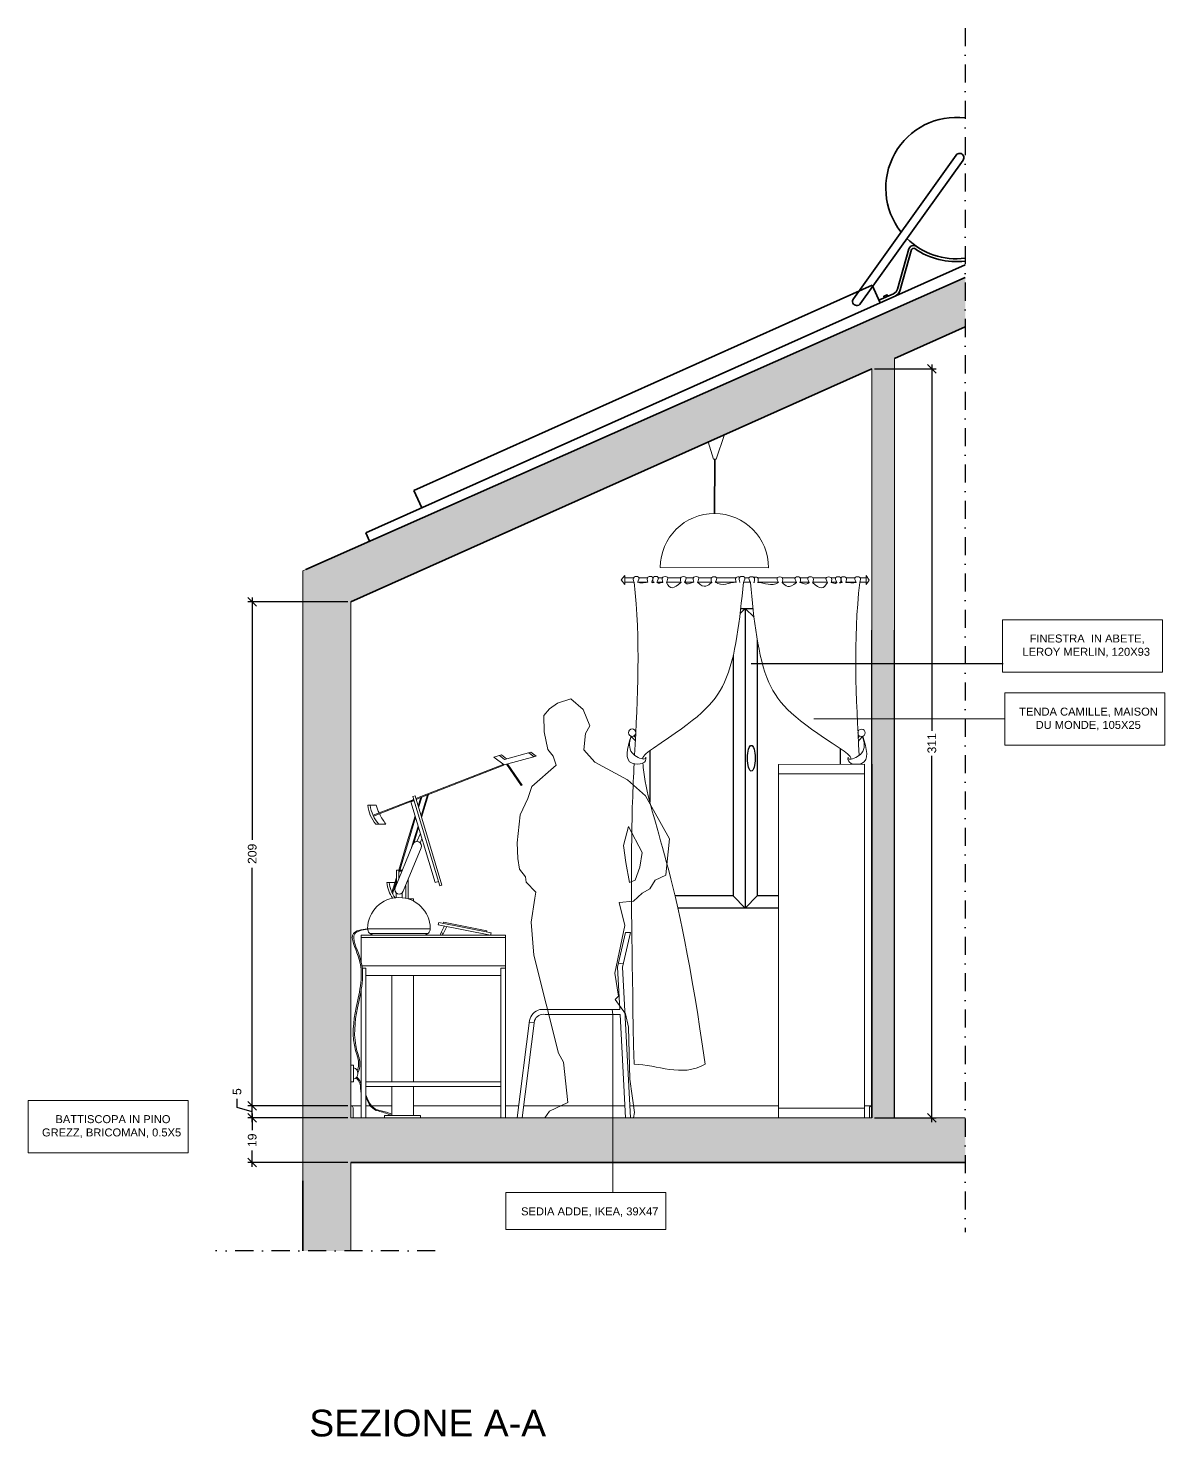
# Model space of a CAD drawing. Header units: inches. Extents: x 510 to 1880, y -819 to 1123.
# Drawn here: x 1207 to 1679, y 538 to 1123 of the extents above; entities that cross this region are included whole.
import ezdxf

# ---------------------------------------------------------------- set-up
doc = ezdxf.new("R2010")
doc.units = ezdxf.units.IN
doc.header["$MEASUREMENT"] = 0
doc.linetypes.add('DASHDOT', pattern=[1, 0.5, -0.25, 0, -0.25])
for name, color, linetype, lineweight in [('A-ANNO-DIMS', 3, 'Continuous', 18), ('A-ANNO-SYMB', 3, 'Continuous', 18), ('A-DETL-MBND', 3, 'Continuous', 18), ('A-DETL-MCUT', 4, 'Continuous', 25), ('A-ELEV-MBE1', 7, 'Continuous', 35), ('A-ELEV-MBE2', 4, 'Continuous', 25), ('A-FURN', 8, 'Continuous', 18), ('A-SECT-MCUT', 7, 'Continuous', 35), ('PERSONE', 7, 'Continuous', 13)]:
    doc.layers.add(name, color=color, linetype=linetype, lineweight=lineweight)
doc.layers.add('MURATURA', color=170, linetype='Continuous')
doc.layers.add('TRATTEGGIO', color=32, linetype='Continuous')
doc.styles.add('ARIAL', font='Arial.ttf')
doc.styles.get("Standard").update_dxf_attribs({"font": 'Arial.ttf'})
doc.dimstyles.new('TICK_36', dxfattribs={"dimtxt": 3.6, "dimasz": 3.6, "dimexe": 1.8, "dimexo": 1.2, "dimgap": 1.8, "dimtad": 0, "dimdec": 0, "dimzin": 0, "dimdsep": 46, "dimtxsty": 'ARIAL', "dimblk": 'OBLIQUE', "dimcen": 1.8, "dimdle": 1.8, "dimclrd": 256, "dimclrt": 256, "dimadec": 0, "dimazin": 0, "dimtfac": 1, "dimtdec": 0, "dimtmove": 1, "dimatfit": 3, "dimldrblk": 'OPEN90', "dimfxl": 1, "dimtfill": 1, "dimtolj": 1, "dimtzin": 0, "dimarcsym": 0})

# ---------------------------------------------------------------- blocks, each defined once
blk = doc.blocks.new('_Oblique')
at = {"color": 0, "linetype": 'ByBlock', "lineweight": -2}
blk.add_line((-0.5, -0.5), (0.5, 0.5), dxfattribs=at)
blk = doc.blocks.new('*D28')
at = {"layer": 'A-ANNO-DIMS', "color": 0, "lineweight": -2, "transparency": 16777216}
for p, q in [((1339.48, 670.26), (1297.91, 670.26)), ((1339.48, 651.74), (1297.91, 651.74))]:
    blk.add_line(p, q, dxfattribs=at)
at = {"layer": 'A-ANNO-DIMS', "lineweight": -2, "transparency": 16777216}
for p, q in [((1299.71, 672.06), (1299.71, 665.21)), ((1299.71, 649.94), (1299.71, 656.79))]:
    blk.add_line(p, q, dxfattribs=at)
at = {"layer": 'Defpoints', "color": 0, "transparency": 16777216}
for p in [(1299.71, 670.26), (1340.68, 670.26), (1340.68, 651.74)]:
    blk.add_point(p, dxfattribs=at)
at = {"layer": 'A-ANNO-DIMS', "lineweight": -2, "transparency": 16777216, "xscale": 3.6, "yscale": 3.6, "zscale": 3.6}
for p, rotation in [((1299.71, 670.26), 90), ((1299.71, 651.74), 270)]:
    blk.add_blockref('_Oblique', p, dxfattribs=dict(at, rotation=rotation))
at = {"layer": 'A-ANNO-DIMS', "transparency": 16777216, "insert": (1299.71, 661), "char_height": 3.6, "attachment_point": 5, "rotation": 90, "style": 'ARIAL', "bg_fill": 3, "box_fill_scale": 1.25, "bg_fill_color": 256, "bg_fill_true_color": 13158600, "bg_fill_transparency": 0}
blk.add_mtext('\\A1;19', dxfattribs=at)
blk = doc.blocks.new('_Open90')
at = {"color": 0, "linetype": 'ByBlock', "lineweight": -2}
for p, q in [((0, 0), (-1, 0)), ((-0.5, 0.5), (0, 0)), ((0, 0), (-0.5, -0.5))]:
    blk.add_line(p, q, dxfattribs=at)
blk = doc.blocks.new('*D29')
at = {"layer": 'A-ANNO-DIMS', "lineweight": -2, "transparency": 16777216}
for p, q in [((1293.39, 674.65), (1293.39, 678.25)), ((1299.71, 672.76), (1293.39, 674.65)), ((1299.71, 668.46), (1299.71, 677.06))]:
    blk.add_line(p, q, dxfattribs=at)
at = {"layer": 'A-ANNO-DIMS', "color": 0, "lineweight": -2, "transparency": 16777216}
for p, q in [((1339.48, 675.26), (1297.91, 675.26)), ((1339.48, 670.26), (1297.91, 670.26))]:
    blk.add_line(p, q, dxfattribs=at)
at = {"layer": 'Defpoints', "color": 0, "transparency": 16777216}
for p in [(1299.71, 675.26), (1340.68, 675.26), (1340.68, 670.26)]:
    blk.add_point(p, dxfattribs=at)
at = {"layer": 'A-ANNO-DIMS', "lineweight": -2, "transparency": 16777216, "xscale": 3.6, "yscale": 3.6, "zscale": 3.6, "rotation": 270}
blk.add_blockref('_Oblique', (1299.71, 670.26), dxfattribs=at)
at = {"layer": 'A-ANNO-DIMS', "transparency": 16777216, "insert": (1293.39, 681.21), "char_height": 3.6, "attachment_point": 5, "rotation": 90, "style": 'ARIAL', "bg_fill": 3, "box_fill_scale": 1.25, "bg_fill_color": 256, "bg_fill_true_color": 13158600, "bg_fill_transparency": 0}
blk.add_mtext('\\A1;5', dxfattribs=at)
at = {"layer": 'A-ANNO-DIMS', "lineweight": -2, "transparency": 16777216, "xscale": 3.6, "yscale": 3.6, "zscale": 3.6, "rotation": 90}
blk.add_blockref('_Oblique', (1299.71, 675.26), dxfattribs=at)
blk = doc.blocks.new('*D30')
at = {"layer": 'A-ANNO-DIMS', "color": 0, "lineweight": -2, "transparency": 16777216}
for p, q in [((1339.48, 884.71), (1297.91, 884.71)), ((1339.48, 675.26), (1297.91, 675.26))]:
    blk.add_line(p, q, dxfattribs=at)
at = {"layer": 'A-ANNO-DIMS', "lineweight": -2, "transparency": 16777216}
for p, q in [((1299.71, 886.51), (1299.71, 785.81)), ((1299.71, 673.46), (1299.71, 774.16))]:
    blk.add_line(p, q, dxfattribs=at)
at = {"layer": 'Defpoints', "color": 0, "transparency": 16777216}
for p in [(1299.71, 884.71), (1340.68, 884.71), (1340.68, 675.26)]:
    blk.add_point(p, dxfattribs=at)
at = {"layer": 'A-ANNO-DIMS', "lineweight": -2, "transparency": 16777216, "xscale": 3.6, "yscale": 3.6, "zscale": 3.6}
for p, rotation in [((1299.71, 884.71), 90), ((1299.71, 675.26), 270)]:
    blk.add_blockref('_Oblique', p, dxfattribs=dict(at, rotation=rotation))
at = {"layer": 'A-ANNO-DIMS', "transparency": 16777216, "insert": (1299.71, 779.98), "char_height": 3.6, "attachment_point": 5, "rotation": 90, "style": 'ARIAL', "bg_fill": 3, "box_fill_scale": 1.25, "bg_fill_color": 256, "bg_fill_true_color": 13158600, "bg_fill_transparency": 0}
blk.add_mtext('\\A1;209', dxfattribs=at)
blk = doc.blocks.new('*D31')
at = {"layer": 'A-ANNO-DIMS', "lineweight": -2, "transparency": 16777216}
for p, q in [((1582.02, 983.32), (1582.02, 831.1)), ((1582.02, 668.46), (1582.02, 820.68))]:
    blk.add_line(p, q, dxfattribs=at)
at = {"layer": 'A-ANNO-DIMS', "color": 0, "lineweight": -2, "transparency": 16777216}
for p, q in [((1558.25, 981.52), (1583.82, 981.52)), ((1558.25, 670.26), (1583.82, 670.26))]:
    blk.add_line(p, q, dxfattribs=at)
at = {"layer": 'Defpoints', "color": 0, "transparency": 16777216}
for p in [(1557.05, 981.52), (1582.02, 981.52), (1557.05, 670.26)]:
    blk.add_point(p, dxfattribs=at)
at = {"layer": 'A-ANNO-DIMS', "lineweight": -2, "transparency": 16777216, "xscale": 3.6, "yscale": 3.6, "zscale": 3.6}
for p, rotation in [((1582.02, 981.52), 90), ((1582.02, 670.26), 270)]:
    blk.add_blockref('_Oblique', p, dxfattribs=dict(at, rotation=rotation))
at = {"layer": 'A-ANNO-DIMS', "transparency": 16777216, "insert": (1582.02, 825.89), "char_height": 3.6, "attachment_point": 5, "rotation": 90, "style": 'ARIAL', "bg_fill": 3, "box_fill_scale": 1.25, "bg_fill_color": 256, "bg_fill_true_color": 13158600, "bg_fill_transparency": 0}
blk.add_mtext('\\A1;311', dxfattribs=at)

msp = doc.modelspace()

# ---------------------------------------------------------------- hatches: boundary and pattern name
at = {"layer": 'MURATURA'}
h = msp.add_hatch(color=5, dxfattribs=at)
h.dxf.hatch_style = 1
h.paths.add_polyline_path([(1320.71, 615), (1340.68, 615), (1340.68, 651.74), (1595.86, 651.74), (1595.86, 670.26), (1566.55, 670.26), (1566.55, 985.78), (1595.86, 998.89), (1595.86, 1019.44), (1321.92, 898.03), (1320.72, 897.5)])
h.paths.add_polyline_path([(1340.68, 884.71), (1557.05, 981.52), (1557.05, 670.26), (1340.68, 670.26)], flags=16)
h.paths.add_polyline_path([(1398.72, 746.26), (1379.55, 750.01), (1377.65, 746.26)], flags=0)
h.paths.add_polyline_path([(1368.15, 785.04), (1369.55, 788.46), (1365.63, 801.52), (1367.01, 801.94), (1366.45, 803.78), (1367.37, 804.05), (1378.53, 766.96), (1377.61, 766.68), (1377.06, 768.52), (1375.67, 768.11), (1369.94, 783.73, 0.334378)], flags=0)
h.paths.add_polyline_path([(1419.22, 715.26), (1452.38, 715.26), (1451.48, 732.86), (1454.78, 747.26), (1456.8, 747.26), (1453.76, 734.23), (1451.88, 734.63), (1451.48, 732.86), (1452.38, 715.26), (1449.28, 715.26), (1449.43, 713.26), (1421.36, 713.26, 0.352179), (1417.02, 710.75), (1416.89, 709.71), (1414.82, 709.95), (1414.86, 710.28, -0.329179)], flags=0)
h.paths.add_polyline_path([(1495.88, 954.16), (1492.38, 943.95), (1492.01, 943.95), (1491.93, 921.35, -0.412262), (1514.19, 898.76), (1469.19, 898.93, -0.412262), (1491.63, 921.35), (1491.71, 943.95), (1491.34, 943.95), (1489.11, 951.13)], flags=0)
edge = h.paths.add_edge_path(flags=0)
edge.add_spline(control_points=[(1502.31, 894.96), (1501.83, 895.14), (1500.94, 895.08), (1500.59, 894.69), (1500.55, 894.63)], knot_values=[2.047294, 2.047294, 2.047294, 2.047294, 3.74818, 4.032202, 4.032202, 4.032202, 4.032202], degree=3, periodic=0)
edge.add_spline(control_points=[(1503.73, 892.83), (1504.17, 893.67), (1504.99, 895.28), (1501.54, 895.3), (1502.01, 893.68), (1502.26, 892.83)], knot_values=[0, 0, 0, 0, 2.143205, 4.052504, 6.150681, 6.150681, 6.150681, 6.150681], degree=3, periodic=0)
edge = h.paths.add_edge_path(flags=0)
edge.add_ellipse((1507.01, 819.7), major_axis=(0, -5.34), ratio=0.3, start_angle=0, end_angle=360)
edge = h.paths.add_edge_path(flags=0)
edge.add_spline(control_points=[(1466.32, 892.86), (1467.2, 892.85), (1466.39, 892.32), (1465.57, 892.83)], knot_values=[10.563811, 10.563811, 10.563811, 10.563811, 13.279147, 13.279147, 13.279147, 13.279147], degree=3, periodic=0)
edge.add_line((1465.57, 892.83), (1466.36, 892.83))
edge = h.paths.add_edge_path(flags=0)
edge.add_line((1492.1, 892.83), (1500.67, 892.83))
edge.add_spline(control_points=[(1500.67, 892.83), (1497.81, 892.78), (1494.96, 890.74), (1492.1, 892.83)], knot_values=[37.569259, 37.569259, 37.569259, 37.569259, 47.08271, 47.08271, 47.08271, 47.08271], degree=3, periodic=0)
edge = h.paths.add_edge_path(flags=0)
edge.add_spline(control_points=[(1544.04, 892.78), (1543.16, 892.77), (1543.97, 892.24), (1544.79, 892.75)], knot_values=[10.563811, 10.563811, 10.563811, 10.563811, 13.279147, 13.279147, 13.279147, 13.279147], degree=3, periodic=0)
edge.add_spline(control_points=[(1544.79, 892.75), (1544.35, 893.59), (1543.53, 895.2), (1546.98, 895.21), (1546.51, 893.59), (1546.26, 892.75)], knot_values=[0, 0, 0, 0, 2.143205, 4.052504, 6.150681, 6.150681, 6.150681, 6.150681], degree=3, periodic=0)
edge.add_line((1546.95, 894.63), (1546.34, 894.63))
edge.add_spline(control_points=[(1544.79, 892.75), (1544.35, 893.59), (1543.53, 895.2), (1546.98, 895.21), (1546.51, 893.59), (1546.26, 892.75)], knot_values=[0, 0, 0, 0, 2.143205, 4.052504, 6.150681, 6.150681, 6.150681, 6.150681], degree=3, periodic=0)
edge.add_spline(control_points=[(1546.26, 892.75), (1546.73, 892.77), (1549.78, 892.16), (1550.59, 892.75)], knot_values=[10.563811, 10.563811, 10.563811, 10.563811, 13.279147, 13.279147, 13.279147, 13.279147], degree=3, periodic=0)
h.paths.add_polyline_path([(1554.66, 891.83), (1554.66, 894.63), (1554.66, 895.63), (1556.01, 893.68)], flags=0)

# ---------------------------------------------------------------- linework, layer by layer
at = {"layer": 'A-ANNO-SYMB', "color": 3}
msp.add_line((1449.43, 713.26), (1449.43, 639.23), dxfattribs=at)
at = {"layer": 'A-ANNO-SYMB', "color": 6}
for points in [[(1611.41, 855.44), (1677.87, 855.44), (1677.87, 877.22), (1611.41, 877.22)], [(1612.32, 825.06), (1678.78, 825.06), (1678.78, 846.84), (1612.32, 846.84)], [(1206.65, 655.77), (1273.1, 655.77), (1273.1, 677.54), (1206.65, 677.54)], [(1405.01, 623.91), (1471.46, 623.91), (1471.46, 639.23), (1405.01, 639.23)]]:
    msp.add_lwpolyline(points, close=True, dxfattribs=at)
at = {"layer": 'A-DETL-MBND', "color": 1}
for points in [[(1595.86, 1019.44), (1321.92, 898.03), (1320.72, 897.5), (1320.71, 615)], [(1595.86, 998.89), (1566.55, 985.78), (1566.55, 670.26), (1595.86, 670.26)], [(1340.68, 884.71), (1340.68, 670.26), (1557.05, 670.26), (1557.05, 981.52), (1340.68, 884.71)], [(1340.68, 615), (1340.68, 651.74), (1595.86, 651.74)]]:
    msp.add_lwpolyline(points, dxfattribs=at)
at = {"layer": 'A-DETL-MCUT'}
for p, q in [((1557.05, 670.26), (1557.05, 872.91)), ((1566.55, 670.26), (1566.55, 872.91)), ((1557.05, 670.26), (1557.05, 869.73)), ((1566.55, 670.26), (1566.55, 869.73)), ((1557.05, 817.26), (1557.05, 670.26))]:
    msp.add_line(p, q, dxfattribs=at)
at = {"layer": 'A-ELEV-MBE1', "color": 6}
for p, q in [((1592.11, 1070.24), (1549.41, 1010.56)), ((1594.99, 1068.13), (1552.3, 1008.47)), ((1567.73, 1014.54), (1572.49, 1031.3)), ((1568.85, 1014.22), (1573.62, 1031)), ((1566.08, 1012.63), (1560.04, 1009.93)), ((1560.04, 1009.93), (1560.51, 1008.87)), ((1562.32, 1011.01), (1562.07, 1011.58)), ((1562.09, 1011.65), (1563.43, 1012.25)), ((1563.5, 1012.23), (1563.76, 1011.65))]:
    msp.add_line(p, q, dxfattribs=at)
at = {"layer": 'A-ELEV-MBE1', "color": 0}
msp.add_line((1471.68, 651.74), (1595.86, 651.74), dxfattribs=at)
at = {"layer": 'A-ELEV-MBE1', "color": 6}
for points in [[(1346.93, 913.29), (1595.86, 1024.69)], [(1366.87, 930.98), (1557.24, 1016.18)], [(1557.24, 1016.18), (1560.51, 1008.87)], [(1366.87, 930.98), (1370.14, 923.67)], [(1346.93, 913.29), (1348.49, 909.81)]]:
    msp.add_lwpolyline(points, dxfattribs=at)
for centre, radius, start, end in [((1592.25, 1056.54), 29.38, 82.94154, 218.43727), ((1593.56, 1069.19), 1.78, 323.50184, 144.71841), ((1592.25, 1056.54), 29.38, 225.56838, 277.05846), ((1574.45, 1030.59), 2.09, 59.88941, 159.99153), ((1574.45, 1030.59), 0.927, 62.30828, 153.62295), ((1592.25, 1056.54), 30.54, 235.35032, 276.78913), ((1564.87, 1015.35), 2.98, 294.11012, 344.11012), ((1564.87, 1015.35), 4.14, 294.11012, 344.11012), ((1550.86, 1009.52), 1.78, 144.11012, 325.07999), ((1562.11, 1011.6), 0.0538, 114.11012, 204.11012), ((1562.37, 1011.03), 0.0538, 204.11012, 294.11012), ((1563.45, 1012.2), 0.0538, 24.11012, 114.11012), ((1563.71, 1011.63), 0.0538, 294.11012, 24.11012)]:
    msp.add_arc(centre, radius, start, end, dxfattribs=at)
at = {"layer": 'A-ELEV-MBE2', "color": 2}
for p, q in [((1502.4, 879.82), (1504.5, 881.92)), ((1502.63, 881.92), (1507.73, 881.92)), ((1504.5, 881.92), (1508.15, 878.28)), ((1504.5, 881.92), (1504.5, 770.22)), ((1509.51, 868.78), (1509.51, 770.22)), ((1499.5, 862.32), (1499.5, 762.47)), ((1464.97, 801.62), (1464.97, 822.94)), ((1544.04, 817.19), (1544.04, 823.7)), ((1504.5, 770.22), (1504.5, 757.47)), ((1509.51, 770.22), (1509.51, 762.47)), ((1499.5, 762.47), (1475.31, 762.47)), ((1504.5, 757.47), (1499.5, 762.47)), ((1504.5, 757.47), (1509.51, 762.47)), ((1518.33, 762.47), (1509.51, 762.47)), ((1518.33, 757.47), (1476.46, 757.47))]:
    msp.add_line(p, q, dxfattribs=at)
msp.add_ellipse((1507.01, 819.7), major_axis=(0, -5.34), ratio=0.3, dxfattribs=at)
at = {"layer": 'A-FURN', "color": 252}
for p, q in [((1492.38, 943.95), (1495.89, 954.19)), ((1489.11, 951.13), (1491.34, 943.95)), ((1491.86, 943.95), (1491.34, 943.95)), ((1491.63, 921.35), (1491.71, 943.95)), ((1491.86, 943.95), (1492.38, 943.95)), ((1492.38, 943.95), (1491.86, 943.95)), ((1491.93, 921.35), (1492.01, 943.95)), ((1469.19, 898.93), (1514.19, 898.76)), ((1454.49, 894.63), (1458.08, 894.63)), ((1458.29, 892.83), (1454.49, 892.83)), ((1463.81, 892.83), (1459.77, 892.83)), ((1460.37, 894.63), (1463.88, 894.63)), ((1466.33, 892.83), (1465.57, 892.83)), ((1466.11, 894.63), (1466.17, 894.63)), ((1470.22, 892.83), (1467.8, 892.83)), ((1468.4, 894.63), (1470.06, 894.63)), ((1477.84, 892.83), (1471.76, 892.83)), ((1472.29, 894.63), (1477.64, 894.63)), ((1483.11, 892.83), (1479.33, 892.83)), ((1479.91, 894.63), (1482.93, 894.63)), ((1490.54, 892.83), (1484.63, 892.83)), ((1485.19, 894.63), (1490.41, 894.63)), ((1500.67, 892.83), (1492.1, 892.83)), ((1492.62, 894.63), (1500.55, 894.63)), ((1505.01, 892.83), (1503.73, 892.83)), ((1504.33, 894.63), (1505.01, 894.63)), ((1505.01, 894.63), (1506.05, 894.63)), ((1506.58, 892.83), (1505.01, 892.83)), ((1518.22, 892.83), (1509.72, 892.83)), ((1509.74, 894.63), (1517.78, 894.63)), ((1525.69, 892.83), (1519.84, 892.83)), ((1519.9, 894.63), (1525.2, 894.63)), ((1530.99, 892.83), (1527.27, 892.83)), ((1527.38, 894.63), (1530.47, 894.63)), ((1538.56, 892.83), (1532.55, 892.83)), ((1532.68, 894.63), (1538.1, 894.63)), ((1542.52, 892.83), (1540.16, 892.83)), ((1540.25, 894.63), (1541.98, 894.63)), ((1544.74, 892.83), (1544.05, 892.83)), ((1544.21, 894.63), (1544.21, 894.63)), ((1550.55, 892.83), (1546.28, 892.83)), ((1546.44, 894.63), (1550.02, 894.63)), ((1554.66, 892.83), (1552.09, 892.83)), ((1552.25, 894.63), (1554.66, 894.63)), ((1400.06, 820.11), (1403.23, 821.06)), ((1404.31, 816.92), (1400.06, 820.11)), ((1404.54, 819.23), (1402.42, 820.82)), ((1405.36, 819.46), (1403.23, 821.06)), ((1404.31, 816.92), (1417.68, 820.56)), ((1404.54, 819.23), (1415.48, 822.21)), ((1416.85, 820.34), (1414.65, 821.99)), ((1417.68, 820.56), (1415.48, 822.21)), ((1369.69, 803.36), (1404.24, 816.85)), ((1369.8, 803.77), (1404.01, 817.13)), ((1405.34, 817.21), (1411.4, 808.31)), ((1411.87, 808.47), (1405.8, 817.33)), ((1554.05, 817.26), (1518.33, 817.07)), ((1518.33, 817.07), (1518.33, 670.26)), ((1554.05, 817.26), (1554.05, 670.26)), ((1411.4, 808.31), (1411.87, 808.47)), ((1518.33, 813.26), (1554.05, 813.26)), ((1349.88, 795.99), (1366.81, 802.6)), ((1350.02, 795.69), (1366.91, 802.27)), ((1367.71, 802.95), (1369.8, 803.77)), ((1367.81, 802.62), (1369.68, 803.35)), ((1368.64, 799.86), (1369.69, 803.36)), ((1368.84, 799.18), (1370.16, 803.54)), ((1369.89, 795.7), (1372.54, 804.47)), ((1370.07, 795.11), (1372.94, 804.63)), ((1347.73, 800.14), (1351.14, 800.13)), ((1355.2, 792.33), (1351.01, 792.34)), ((1364.13, 784.95), (1367.38, 795.7)), ((1364.58, 785.08), (1367.58, 795.01)), ((1366.87, 785.74), (1368.63, 791.54)), ((1367.27, 785.85), (1368.81, 790.95)), ((1360.59, 773.24), (1364.13, 784.95)), ((1361, 773.26), (1364.58, 785.08)), ((1365.91, 782.56), (1366.87, 785.74)), ((1366.86, 784.49), (1367.27, 785.85)), ((1359.64, 773.26), (1359.64, 773.26)), ((1359.64, 773.26), (1360.64, 773.26)), ((1359.64, 767.3), (1359.64, 773.26)), ((1360.64, 773.26), (1360.64, 769.74)), ((1360.64, 773.26), (1362.09, 773.26)), ((1360.64, 772.06), (1360.85, 772.76)), ((1361.88, 772.76), (1360.64, 772.76)), ((1360.77, 773.26), (1360.77, 773.26)), ((1355.65, 768.04), (1358.99, 768.04)), ((1357.76, 763.98), (1359.64, 770.17)), ((1358.03, 763.43), (1359.64, 768.75)), ((1363.45, 763.26), (1363.45, 766.88)), ((1364.45, 769.32), (1364.45, 761.26)), ((1363.45, 761.51), (1363.45, 763.26)), ((1366.64, 761.26), (1364.43, 761.26)), ((1366.64, 760.36), (1366.64, 761.26)), ((1344.94, 746.26), (1404.94, 746.26)), ((1344.94, 746.26), (1344.94, 735.07)), ((1344.94, 746.26), (1344.94, 745.26)), ((1344.94, 745.26), (1404.94, 745.26)), ((1350.32, 746.26), (1370.99, 746.26)), ((1404.94, 670.26), (1404.94, 746.26)), ((1451.48, 732.86), (1454.78, 747.26)), ((1456.8, 747.26), (1453.45, 732.89)), ((1454.78, 747.26), (1456.8, 747.26)), ((1344.94, 731.5), (1344.94, 727.71)), ((1345.25, 733.49), (1404.94, 733.49)), ((1345.4, 732.49), (1346.94, 732.49)), ((1346.94, 732.49), (1346.94, 670.26)), ((1346.94, 732.49), (1346.94, 729.49)), ((1404.94, 732.49), (1402.94, 732.49)), ((1402.94, 732.49), (1402.94, 670.26)), ((1451.48, 732.86), (1452.38, 715.26)), ((1451.88, 734.63), (1453.76, 734.23)), ((1453.45, 732.89), (1456.8, 670.26)), ((1346.94, 729.49), (1402.94, 729.49)), ((1357.64, 729.49), (1357.64, 685.26)), ((1366.64, 685.26), (1366.64, 729.49)), ((1344.94, 723.25), (1344.94, 670.26)), ((1419.22, 715.26), (1452.38, 715.26)), ((1449.28, 715.26), (1449.43, 713.26)), ((1409.8, 670.26), (1414.92, 710.75)), ((1411.8, 670.26), (1417.02, 710.75)), ((1414.82, 709.95), (1416.89, 709.71)), ((1421.36, 713.26), (1452.49, 713.26)), ((1452.49, 713.26), (1454.79, 670.26)), ((1346.94, 670.26), (1346.94, 685.26)), ((1346.94, 685.26), (1402.94, 685.26)), ((1402.94, 685.26), (1402.94, 683.26)), ((1402.94, 683.26), (1346.94, 683.26)), ((1357.64, 683.26), (1357.64, 671.26)), ((1366.64, 671.26), (1366.64, 683.26)), ((1340.68, 670.26), (1340.68, 675.26)), ((1340.68, 675.26), (1344.94, 675.26)), ((1341.68, 670.26), (1341.68, 674.41)), ((1346.94, 675.26), (1357.64, 675.26)), ((1366.64, 675.26), (1402.94, 675.26)), ((1404.94, 675.26), (1410.43, 675.26)), ((1412.45, 675.26), (1454.52, 675.26)), ((1456.53, 675.26), (1518.33, 675.26)), ((1518.33, 674.26), (1554.05, 674.26)), ((1554.05, 675.26), (1557.05, 675.26)), ((1556.05, 670.26), (1556.05, 674.41)), ((1354.64, 670.26), (1354.64, 671.26)), ((1354.64, 671.26), (1357.64, 671.26)), ((1357.64, 670.26), (1354.64, 670.26)), ((1357.64, 671.26), (1366.64, 671.26)), ((1369.64, 670.26), (1357.64, 670.26)), ((1366.64, 671.26), (1369.64, 671.26)), ((1369.64, 671.26), (1369.64, 670.26))]:
    msp.add_line(p, q, dxfattribs=at)
at = {"layer": 'A-FURN'}
for p, q in [((1452.91, 893.77), (1454.49, 895.63)), ((1454.49, 894.63), (1454.49, 895.63)), ((1554.66, 894.63), (1554.66, 895.63)), ((1554.66, 895.63), (1556.01, 893.68)), ((1454.49, 891.83), (1452.91, 893.77)), ((1454.49, 894.63), (1454.49, 891.83)), ((1554.66, 894.63), (1554.66, 891.83)), ((1556.01, 893.68), (1554.66, 891.83))]:
    msp.add_line(p, q, dxfattribs=at)
at = {"layer": 'A-FURN', "color": 3}
for p, q in [((1365.63, 801.52), (1367.01, 801.94)), ((1366.45, 803.78), (1367.37, 804.05)), ((1377.61, 766.68), (1366.45, 803.78)), ((1378.53, 766.96), (1367.37, 804.05)), ((1375.67, 768.11), (1365.63, 801.52)), ((1368.15, 785.04), (1369.55, 788.46)), ((1369.49, 784.49), (1370.22, 786.26)), ((1359.03, 765.83), (1366.46, 783.9)), ((1369.88, 782.5), (1362.44, 764.43)), ((1377.06, 768.52), (1375.67, 768.11)), ((1378.53, 766.96), (1377.61, 766.68)), ((1359.51, 761.77), (1359.51, 763.76)), ((1361.97, 761.75), (1361.97, 763.76)), ((1376.99, 750.51), (1377.17, 751.45)), ((1398.72, 746.26), (1376.99, 750.51)), ((1398.9, 747.2), (1377.17, 751.45)), ((1379.55, 750.01), (1378, 746.96)), ((1380.53, 749.82), (1378.86, 746.52)), ((1379.06, 751.08), (1379.15, 751.56)), ((1397.11, 748.04), (1379.15, 751.56)), ((1347.63, 748.79), (1373.67, 748.79)), ((1348.6, 746.87), (1372.7, 746.87)), ((1397.02, 747.57), (1397.11, 748.04)), ((1398.72, 746.26), (1398.9, 747.2))]:
    msp.add_line(p, q, dxfattribs=at)
at = {"layer": 'A-FURN', "color": 252}
for centre, radius in [((1457.54, 830.31), 1.54), ((1552.81, 830.23), 1.54), ((1372.72, 804.73), 0.0543)]:
    msp.add_circle(centre, radius, dxfattribs=at)
at = {"layer": 'A-FURN', "color": 3}
msp.add_circle((1378.43, 746.74), 0.481, dxfattribs=at)
at = {"layer": 'A-FURN', "color": 252}
for centre, radius, start, end in [((1491.69, 898.85), 22.5, 359.78822, 179.78822), ((1361.67, 801.41), 14, 185.20495, 220.39313), ((1362.61, 801.8), 14, 186.85089, 222.58065), ((1377.12, 808.7), 27.36, 198.254, 205.37895), ((1377.12, 808.7), 27.36, 206.07267, 216.75297), ((1369.59, 769.33), 14, 185.2861, 213.82177), ((1370.52, 769.73), 14, 186.93204, 214.90648), ((1385.03, 776.64), 27.36, 199.5761, 200.88499), ((1420.42, 709.81), 5.57, 102.35216, 170.35434), ((1420.75, 709.31), 4, 81.27691, 158.88258), ((1340.68, 674.24), 1.01, 9.75953, 90), ((1557.05, 674.24), 1.01, 90, 170.24047)]:
    msp.add_arc(centre, radius, start, end, dxfattribs=at)
at = {"layer": 'A-FURN', "color": 3}
for centre, radius, start, end in [((1368.17, 783.2), 1.84, 337.64725, 157.64725), ((1360.65, 748.79), 13.02, 0.83425, 179.16575), ((1360.74, 765.13), 1.84, 157.64725, 337.64725), ((1350.32, 748.94), 2.69, 179.16575, 270), ((1370.99, 748.94), 2.69, 270, 0.83425)]:
    msp.add_arc(centre, radius, start, end, dxfattribs=at)
at = {"layer": 'A-FURN', "color": 252}
for points in [[(1458.29, 892.83), (1458.29, 894.92), (1460.2, 894.92), (1459.77, 892.83)], [(1464.1, 892.83), (1464.1, 894.92), (1466.01, 894.92), (1465.57, 892.83)], [(1466.33, 892.83), (1466.33, 894.92), (1468.24, 894.92), (1467.8, 892.83)], [(1470.24, 892.75), (1470.24, 894.85), (1472.15, 894.85), (1471.72, 892.75)], [(1477.84, 892.8), (1477.84, 894.9), (1479.75, 894.9), (1479.32, 892.8)], [(1483.13, 892.77), (1483.13, 894.87), (1485.04, 894.87), (1484.6, 892.77)], [(1490.57, 892.72), (1490.57, 894.82), (1492.48, 894.82), (1492.05, 892.72)], [(1502.26, 892.83), (1502.26, 894.92), (1504.17, 894.92), (1503.73, 892.83)], [(1508.1, 892.75), (1508.1, 894.84), (1506.19, 894.84), (1506.63, 892.75)], [(1519.79, 892.64), (1519.79, 894.74), (1517.88, 894.74), (1518.31, 892.64)], [(1527.23, 892.69), (1527.23, 894.79), (1525.32, 894.79), (1525.76, 892.69)], [(1532.51, 892.72), (1532.51, 894.82), (1530.61, 894.82), (1531.04, 892.72)], [(1540.12, 892.67), (1540.12, 894.77), (1538.21, 894.77), (1538.64, 892.67)], [(1544.03, 892.75), (1544.03, 894.84), (1542.12, 894.84), (1542.56, 892.75)], [(1546.26, 892.75), (1546.26, 894.84), (1544.35, 894.84), (1544.79, 892.75)], [(1552.07, 892.75), (1552.07, 894.84), (1550.16, 894.84), (1550.59, 892.75)]]:
    msp.add_spline(points, degree=3, dxfattribs=at)
for points in [[(1458.29, 892.83), (1461.1, 868.86), (1459.78, 844.89), (1458.54, 820.93)], [(1459.77, 892.83), (1460.58, 892.25), (1463.62, 892.85), (1464.1, 892.83)], [(1465.57, 892.83), (1466.39, 892.32), (1467.2, 892.85), (1466.32, 892.86)], [(1467.8, 892.83), (1468.62, 891.89), (1469.43, 892.77), (1470.24, 892.75)], [(1471.72, 892.75), (1473.4, 889.81), (1474.67, 889.79), (1477.84, 892.83)], [(1479.33, 892.82), (1480.59, 891.26), (1481.86, 892.78), (1483.13, 892.77)], [(1484.63, 892.83), (1487.75, 889.76), (1489.01, 891.44), (1490.57, 892.72)], [(1492.1, 892.83), (1494.96, 890.74), (1497.81, 892.78), (1500.67, 892.83)], [(1502.25, 892.85), (1502.23, 892.8), (1502.2, 892.75), (1502.18, 892.69)], [(1508.1, 892.77), (1508.13, 892.72), (1508.16, 892.66), (1508.18, 892.61)], [(1518.26, 892.75), (1515.4, 890.66), (1512.55, 892.7), (1509.69, 892.75)], [(1525.73, 892.75), (1522.61, 889.68), (1521.35, 891.35), (1519.79, 892.64)], [(1531.03, 892.76), (1529.76, 891.18), (1528.5, 892.7), (1527.23, 892.69)], [(1538.64, 892.67), (1536.96, 889.73), (1535.69, 889.71), (1532.49, 892.75)], [(1542.56, 892.75), (1541.74, 891.81), (1540.93, 892.69), (1540.12, 892.67)], [(1544.79, 892.75), (1543.97, 892.24), (1543.16, 892.77), (1544.04, 892.78)], [(1550.59, 892.75), (1549.78, 892.16), (1546.73, 892.77), (1546.26, 892.75)], [(1552.07, 892.75), (1549.26, 868.78), (1550.58, 844.81), (1551.82, 820.85)], [(1458.85, 826.92), (1458.31, 827.54), (1457.73, 828.17), (1457.12, 828.8)], [(1458.91, 828.25), (1458.74, 828.51), (1458.57, 828.77), (1458.4, 829.03)], [(1551.45, 828.17), (1551.62, 828.43), (1551.79, 828.69), (1551.96, 828.95)], [(1551.51, 826.84), (1552.05, 827.46), (1552.63, 828.09), (1553.24, 828.72)], [(1458.35, 817.4), (1457.34, 797.54), (1456.52, 777.69), (1458.29, 692.57)], [(1548.38, 817.61), (1548.38, 817.47), (1548.37, 817.34), (1548.36, 817.21)], [(1552, 817.32), (1552.01, 817.29), (1552.01, 817.26), (1552.01, 817.23)], [(1348.59, 748.79), (1348.61, 748.8), (1348.62, 748.8), (1348.64, 748.8)], [(1458.29, 692.57), (1468.12, 692.57), (1477.96, 686.89), (1487.79, 692.57)]]:
    msp.add_open_spline(points, degree=3, dxfattribs=at)
for points, knots in [([(1503.73, 892.83), (1502.23, 877.39), (1499.37, 848.01), (1483.62, 835.33), (1461.92, 820.92), (1461.92, 819.37)], [0, 0, 0, 0, 48.4234, 92.114076, 97.24191, 97.24191, 97.24191, 97.24191]), ([(1500.7, 892.69), (1500.46, 893.54), (1500.02, 895.01), (1501.83, 895.14), (1502.31, 894.96)], [0, 0, 0, 0, 2.331316, 4.032202, 4.032202, 4.032202, 4.032202]), ([(1506.63, 892.75), (1508.13, 877.3), (1510.98, 847.93), (1526.12, 835.25), (1548.44, 820.84), (1548.43, 819.29)], [0, 0, 0, 0, 48.4234, 92.114076, 97.24191, 97.24191, 97.24191, 97.24191]), ([(1509.66, 892.61), (1509.9, 893.46), (1510.33, 894.93), (1508.53, 895.06), (1508.05, 894.88)], [0, 0, 0, 0, 2.331316, 4.032202, 4.032202, 4.032202, 4.032202]), ([(1457.06, 828.85), (1455.4, 823.72), (1453.68, 817.11), (1462.75, 817.19), (1463.39, 819.11), (1463.15, 820.18)], [1.219143, 1.219143, 1.219143, 1.219143, 14.097571, 18.856827, 24.01992, 24.01992, 24.01992, 24.01992]), ([(1457.1, 828.84), (1456.35, 826.26), (1455.61, 821.88), (1462.42, 818.76), (1463.16, 819.65), (1463.15, 820.18)], [1.493256, 1.493256, 1.493256, 1.493256, 9.37694, 15.375153, 18.494126, 18.494126, 18.494126, 18.494126]), ([(1553.29, 828.77), (1554.96, 823.63), (1556.68, 817.03), (1547.61, 817.11), (1546.97, 819.03), (1547.21, 820.1)], [1.219143, 1.219143, 1.219143, 1.219143, 14.097571, 18.856827, 24.01992, 24.01992, 24.01992, 24.01992]), ([(1553.26, 828.76), (1554, 826.17), (1554.74, 821.79), (1547.94, 818.68), (1547.2, 819.57), (1547.21, 820.1)], [1.493256, 1.493256, 1.493256, 1.493256, 9.37694, 15.375153, 18.494126, 18.494126, 18.494126, 18.494126]), ([(1461.98, 817.69), (1462.05, 816.44), (1464.4, 793.96), (1476.43, 775.37), (1487.79, 692.57)], [99.081351, 99.081351, 99.081351, 99.081351, 103.152597, 171.597679, 171.597679, 171.597679, 171.597679]), ([(1357.64, 671.83), (1356.24, 672.4), (1352.9, 673.47), (1349.16, 673.86), (1346.94, 679.81)], [43.329527, 43.329527, 43.329527, 43.329527, 48.332903, 54.865591, 54.865591, 54.865591, 54.865591]), ([(1357.65, 671.26), (1356.08, 671.95), (1352.65, 673.17), (1348.74, 673.83), (1346.94, 679.22)], [42.767613, 42.767613, 42.767613, 42.767613, 48.332903, 54.359965, 54.359965, 54.359965, 54.359965])]:
    msp.add_open_spline(points, degree=3, knots=knots, dxfattribs=at)
at = {"layer": 'A-SECT-MCUT'}
msp.add_line((1471.68, 651.74), (1340.68, 651.74), dxfattribs=at)
for points in [[(1321.92, 898.03), (1595.86, 1019.44)], [(1566.55, 985.78), (1595.86, 998.89)], [(1340.68, 884.71), (1557.05, 981.52)], [(1320.71, 644.14), (1320.71, 615)]]:
    msp.add_lwpolyline(points, dxfattribs=at)
at = {"layer": 'PERSONE', "color": 6}
for p, q in [((1426.58, 842.61), (1432.06, 844.37)), ((1432.06, 844.37), (1437.22, 839.89)), ((1420.9, 837.41), (1423.24, 840.23)), ((1421.03, 830.72), (1420.9, 837.41)), ((1423.24, 840.23), (1426.58, 842.61)), ((1437.22, 839.89), (1439.91, 833.2)), ((1439.91, 833.2), (1438.19, 829.9)), ((1422.48, 823.35), (1421.03, 830.72)), ((1438.19, 829.9), (1437.43, 823.21)), ((1424.75, 820.53), (1422.48, 823.35)), ((1425.93, 816.88), (1424.75, 820.53)), ((1437.43, 823.21), (1441.98, 818.12)), ((1415.8, 807.99), (1425.93, 816.88)), ((1441.98, 818.12), (1455.55, 810.67)), ((1414.14, 803.03), (1415.8, 807.99)), ((1455.55, 810.67), (1463.13, 804.06)), ((1411.04, 796.21), (1414.14, 803.03)), ((1463.13, 804.06), (1473.05, 786.28)), ((1409.8, 784.49), (1411.04, 796.21)), ((1453.97, 783.39), (1455.97, 791.31)), ((1455.97, 791.31), (1461.62, 780.57)), ((1410.01, 778.02), (1409.8, 784.49)), ((1473.05, 786.28), (1471.88, 775.4)), ((1454.93, 776.36), (1453.97, 783.39)), ((1461.62, 780.57), (1460.72, 774.5)), ((1410.69, 773.56), (1410.01, 778.02)), ((1413.17, 770.37), (1410.69, 773.56)), ((1456.45, 768.09), (1454.93, 776.36)), ((1460.72, 774.5), (1458.72, 769.06)), ((1471.88, 775.4), (1471.47, 771.13)), ((1413.52, 768.25), (1413.17, 770.37)), ((1417.52, 764), (1413.52, 768.25)), ((1458.72, 769.06), (1456.45, 768.09)), ((1467.09, 769.02), (1464.85, 765.41)), ((1471.47, 771.13), (1467.09, 769.02)), ((1415.52, 751.63), (1417.11, 761.62)), ((1417.11, 761.62), (1417.52, 764)), ((1461.75, 763.62), (1458.03, 760.31)), ((1464.85, 765.41), (1461.75, 763.62)), ((1458.03, 760.31), (1452.11, 759.76)), ((1452.11, 759.76), (1454.45, 750.25)), ((1416.69, 737.92), (1415.52, 751.63)), ((1454.45, 750.25), (1450.34, 730.37)), ((1426.96, 697.13), (1416.69, 737.92)), ((1450.34, 730.37), (1451.83, 720.83)), ((1451.83, 720.83), (1450.52, 719.45)), ((1450.52, 719.45), (1454.73, 713.46)), ((1454.73, 713.46), (1455.97, 707.95)), ((1455.97, 707.95), (1456.59, 686.31)), ((1428.96, 693.48), (1426.96, 697.13)), ((1430.82, 676.66), (1428.96, 693.48)), ((1456.59, 686.31), (1458.52, 672.46)), ((1421.24, 670.26), (1423.24, 673.15)), ((1423.24, 673.15), (1430.82, 676.66)), ((1458.52, 672.46), (1458.13, 670.26))]:
    msp.add_line(p, q, dxfattribs=at)
at = {"layer": 'TRATTEGGIO', "color": 4, "linetype": 'DASHDOT', "ltscale": 15}
for p, q in [((1595.86, 1122.97), (1595.86, 622.87)), ((1375.68, 615), (1284.42, 615))]:
    msp.add_line(p, q, dxfattribs=at)

# ---------------------------------------------------------------- texts
at = {"layer": 'A-ANNO-SYMB', "color": 3, "char_height": 3.3105, "attachment_point": 1}
for s, insert in [('\\pi7.96404;{\\C256;FINESTRA  IN ABETE, \\P\\pi5.02843;LEROY MERLIN, 120X93}', (1614.65, 871.09)), ('\\pi2.74769;{\\C256;TENDA CAMILLE, MAISON \\P\\pi9.54475;DU MONDE, 105X25}', (1615.56, 840.71)), ('\\pi8.07695;{\\C256;BATTISCOPA IN PINO \\P\\pi2.49929;GREZZ, BRICOMAN, 0.5X5}', (1209.89, 671.42)), ('\\pi3.13157;{\\C256;SEDIA ADDE, IKEA, 39X47}', (1408.25, 633.11))]:
    msp.add_mtext_dynamic_manual_height_columns(s, width=62.0849, gutter_width=1, heights=[0], dxfattribs=dict(at, insert=insert))
at = {"layer": 'A-ELEV-MBE1', "insert": (1323.41, 549.07), "char_height": 11.1187, "attachment_point": 1, "style": 'ARIAL'}
msp.add_mtext_dynamic_manual_height_columns('SEZIONE A-A', width=404.3209, gutter_width=9, heights=[0], dxfattribs=at)

# ---------------------------------------------------------------- next in the draw order: dimensions: what is measured, and where the dimension line sits
at = {"layer": 'A-ANNO-DIMS'}
for base, p1, p2, picture, middle in [((1582.02, 981.52), (1557.05, 670.26), (1557.05, 981.52), '*D31', (1582.02, 825.89)), ((1299.71, 670.26), (1340.68, 651.74), (1340.68, 670.26), '*D28', (1299.71, 661))]:
    dim = msp.add_linear_dim(base=base, p1=p1, p2=p2, angle=90, dimstyle='TICK_36', dxfattribs=at)
    dim.commit()
    dim.dimension.update_dxf_attribs({"geometry": picture, "text_midpoint": middle})

# ---------------------------------------------------------------- next in the draw order: linework, layer by layer
at = {"color": 3}
msp.add_line((1611.69, 858.9), (1506.89, 858.9), dxfattribs=at)
at = {"layer": 'A-ANNO-SYMB', "color": 3}
msp.add_line((1612.32, 836.07), (1533.03, 836.07), dxfattribs=at)

# ---------------------------------------------------------------- next in the draw order: dimensions: what is measured, and where the dimension line sits
at = {"layer": 'A-ANNO-DIMS'}
dim = msp.add_linear_dim(base=(1299.71, 675.26), p1=(1340.68, 670.26), p2=(1340.68, 675.26), angle=90, dimstyle='TICK_36', dxfattribs=at)
dim.commit()
dim.dimension.update_dxf_attribs({"geometry": '*D29', "text_midpoint": (1293.39, 680.05)})

# ---------------------------------------------------------------- next in the draw order: dimensions: what is measured, and where the dimension line sits
dim = msp.add_linear_dim(base=(1299.71, 884.71), p1=(1340.68, 675.26), p2=(1340.68, 884.71), angle=90, dimstyle='TICK_36', dxfattribs=at)
dim.commit()
dim.dimension.update_dxf_attribs({"geometry": '*D30', "text_midpoint": (1299.71, 779.98)})

# ---------------------------------------------------------------- next in the draw order: linework, layer by layer
at = {"layer": 'A-FURN', "color": 6}
for p, q in [((1341.76, 692.25), (1340.76, 692.23)), ((1341.76, 685.23), (1341.76, 692.25)), ((1340.76, 685.23), (1341.76, 685.23))]:
    msp.add_line(p, q, dxfattribs=at)
at = {"layer": 'A-FURN', "color": 252, "extrusion": (0, 0, -1)}
msp.add_ellipse((1341.5, 688.75), major_axis=(0.06, 2.42), ratio=0.864462, start_param=6.410977, end_param=9.29187, dxfattribs=at)
at = {"layer": 'A-FURN', "color": 252}
for points, knots in [([(1343.37, 689.84), (1343.62, 690.68), (1344.38, 693.48), (1340.81, 702.05), (1342.47, 717.7), (1347.38, 732.39), (1338.92, 747.49), (1345.08, 748.5), (1347.63, 748.86)], [0.430409, 0.430409, 0.430409, 0.430409, 3.01593, 9.027583, 26.869198, 48.332903, 57.844082, 64.166937, 64.166937, 64.166937, 64.166937]), ([(1343.57, 689.06), (1344.15, 690.46), (1344.96, 693.31), (1341.37, 701.93), (1343.04, 717.57), (1347.94, 732.27), (1339.59, 747.19), (1345.3, 748.32), (1347.64, 748.66)], [0.269207, 0.269207, 0.269207, 0.269207, 3.01593, 9.027583, 26.869198, 48.332903, 57.844082, 63.712248, 63.712248, 63.712248, 63.712248]), ([(1344.94, 680.96), (1344.92, 681), (1344.42, 682.38), (1345.36, 684.43), (1342.87, 686.94)], [57.643295, 57.643295, 57.643295, 57.643295, 57.844082, 63.646377, 63.646377, 63.646377, 63.646377])]:
    msp.add_open_spline(points, degree=3, knots=knots, dxfattribs=at)
msp.add_open_spline([(1344.94, 684.33), (1344.72, 685.19), (1344.24, 686.17), (1343.15, 687.28)], degree=3, dxfattribs=at)

doc.saveas('drawing.dxf')
